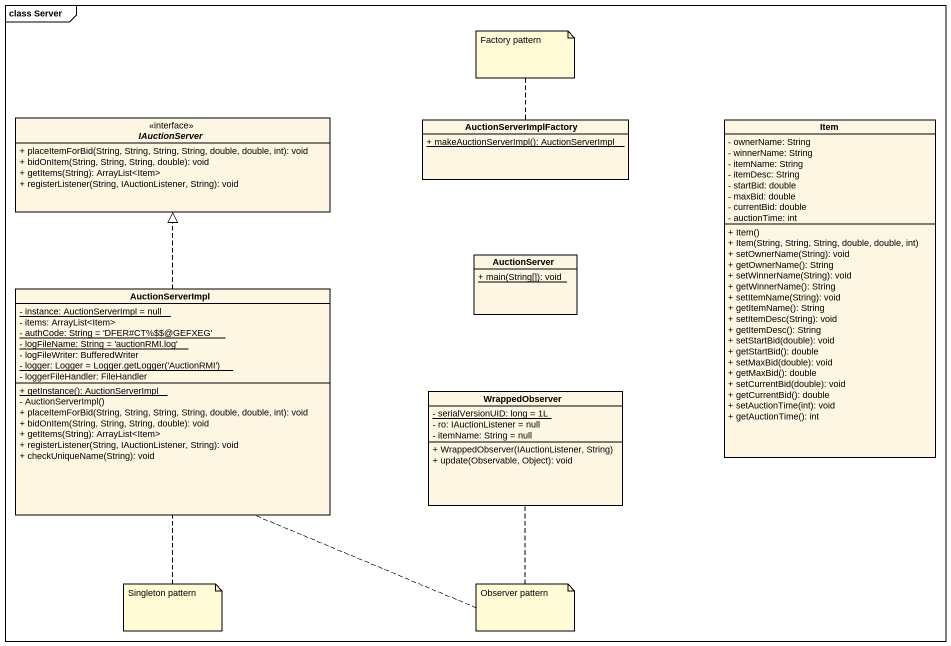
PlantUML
@startuml
mainframe class Server
hide circle
hide empty members
skinparam classAttributeIconSize 0
interface IAuctionServer <<interface>> {
  + placeItemForBid(String, String, String, String, double, double, int): void
  + bidOnItem(String, String, String, double): void
  + getItems(String): ArrayList<Item>
  + registerListener(String, IAuctionListener, String): void
}
class AuctionServerImplFactory {
  {static} + makeAuctionServerImpl(): AuctionServerImpl
}
class Item {
  - ownerName: String
  - winnerName: String
  - itemName: String
  - itemDesc: String
  - startBid: double
  - maxBid: double
  - currentBid: double
  - auctionTime: int
  + Item()
  + Item(String, String, String, double, double, int)
  + setOwnerName(String): void
  + getOwnerName(): String
  + setWinnerName(String): void
  + getWinnerName(): String
  + setItemName(String): void
  + getItemName(): String
  + setItemDesc(String): void
  + getItemDesc(): String
  + setStartBid(double): void
  + getStartBid(): double
  + setMaxBid(double): void
  + getMaxBid(): double
  + setCurrentBid(double): void
  + getCurrentBid(): double
  + setAuctionTime(int): void
  + getAuctionTime(): int
}
class AuctionServer {
  {static} + main(String[]): void
}
class AuctionServerImpl {
  {static} - instance: AuctionServerImpl = null
  - items: ArrayList<Item>
  {static} - authCode: String = 'DFER#CT%$$@GEFXEG'
  {static} - logFileName: String = 'auctionRMI.log'
  - logFileWriter: BufferedWriter
  {static} {field} - logger: Logger = Logger.getLogger('AuctionRMI')
  - loggerFileHandler: FileHandler
  {static} + getInstance(): AuctionServerImpl
  - AuctionServerImpl()
  + placeItemForBid(String, String, String, String, double, double, int): void
  + bidOnItem(String, String, String, double): void
  + getItems(String): ArrayList<Item>
  + registerListener(String, IAuctionListener, String): void
  + checkUniqueName(String): void
}
class WrappedObserver {
  {static} - serialVersionUID: long = 1L
  - ro: IAuctionListener = null
  - itemName: String = null
  + WrappedObserver(IAuctionListener, String)
  + update(Observable, Object): void
}
AuctionServerImpl .up.|> IAuctionServer
note top of AuctionServerImplFactory : Factory pattern
note bottom of AuctionServerImpl : Singleton pattern
note as N3
  Observer pattern
end note
N3 .. WrappedObserver
N3 .. AuctionServerImpl
@enduml
